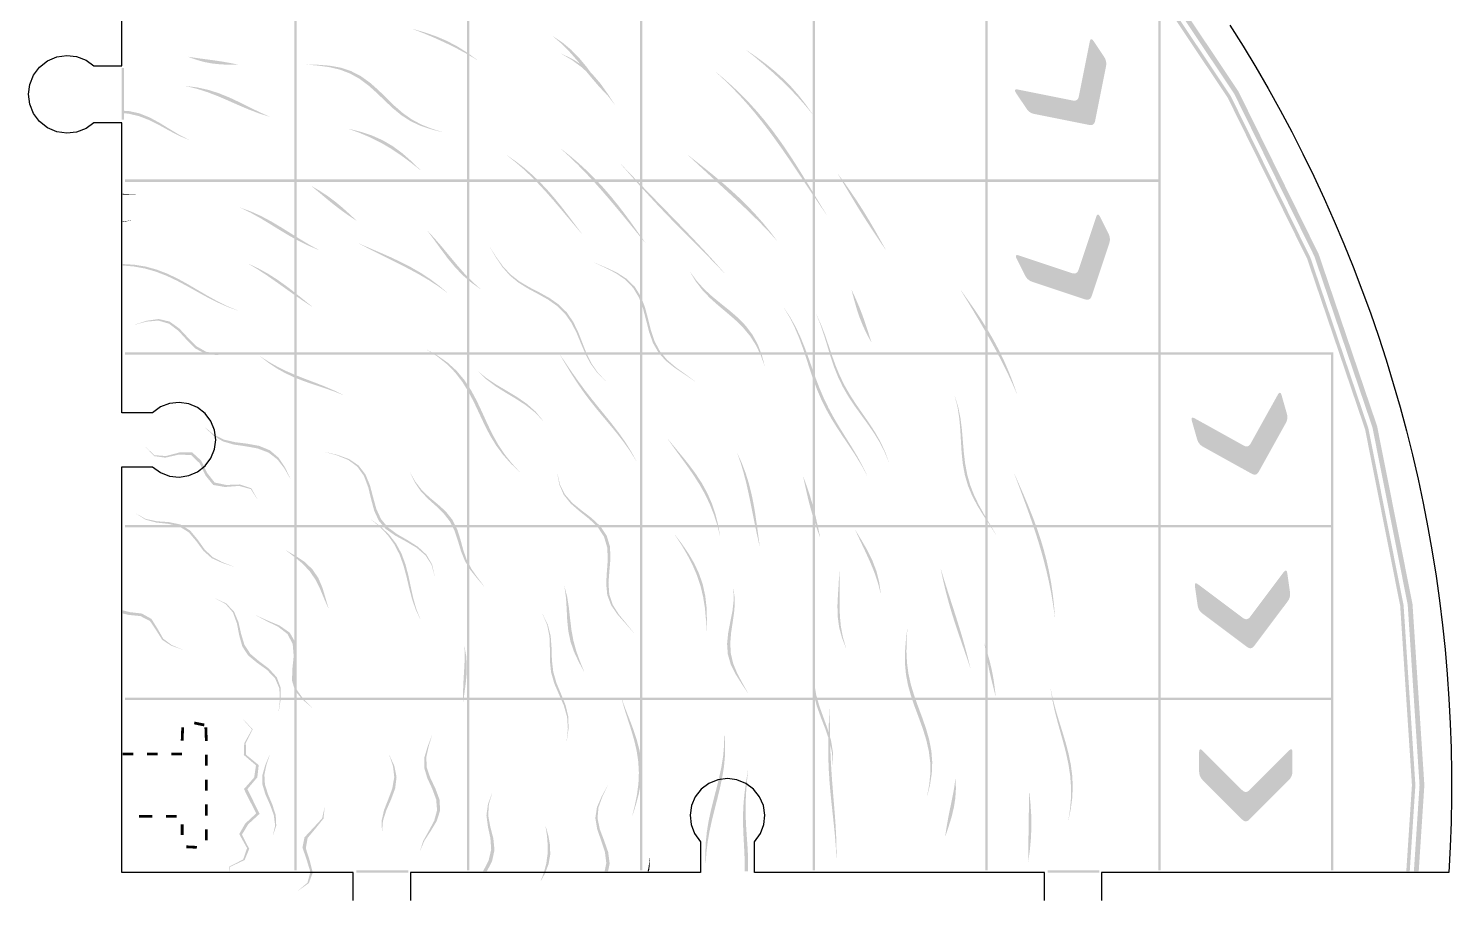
# Model space of a CAD drawing. Header units: millimetres. Extents: x 6 to 591, y 62 to 394.
# Drawn here: x 5.9 to 211.8, y 173.5 to 299.3 of the extents above; entities that cross this region are included whole.
import ezdxf

# ---------------------------------------------------------------- set-up
doc = ezdxf.new("R2010")
doc.units = ezdxf.units.MM
doc.layers.add('CUT', color=1, linetype='Continuous')
doc.layers.add('RASTER', color=7, linetype='Continuous')

msp = doc.modelspace()

# ---------------------------------------------------------------- hatches: boundary and pattern name
at = {"layer": 'RASTER'}
h = msp.add_hatch(color=7, dxfattribs=at)
h.paths.add_polyline_path([(207.842, 189.74), (207.023, 177.24), (19.5, 177.24), (19.5, 389.763), (33.215, 388.864), (58.982, 383.739), (83.859, 375.294), (107.421, 363.674), (129.265, 349.079), (149.017, 331.757), (166.339, 312.005), (180.935, 290.161), (192.554, 266.599), (200.999, 241.722), (206.124, 215.955)])
h.paths.add_polyline_path([(207.142, 189.74), (205.43, 215.864), (200.323, 241.54), (191.907, 266.331), (180.328, 289.811), (165.784, 311.579), (148.522, 331.262), (128.839, 348.523), (107.071, 363.068), (83.591, 374.647), (58.801, 383.062), (33.124, 388.17), (19.5, 389.063), (19.5, 177.24), (206.323, 177.24)])
h = msp.add_hatch(color=7, dxfattribs=at)
h.paths.add_polyline_path([(206.542, 189.74), (205.723, 177.24), (19.5, 177.24), (19.5, 388.463), (33.046, 387.575), (58.645, 382.483), (83.362, 374.093), (106.771, 362.549), (128.474, 348.047), (148.098, 330.838), (165.308, 311.213), (179.809, 289.511), (191.353, 266.101), (199.743, 241.385), (204.835, 215.785)])
h.paths.add_polyline_path([(206.042, 189.74), (204.34, 215.72), (199.26, 241.256), (190.891, 265.91), (179.376, 289.261), (164.911, 310.909), (147.744, 330.484), (128.169, 347.651), (106.521, 362.116), (83.17, 373.631), (58.516, 382), (32.98, 387.079), (19.5, 387.963), (19.5, 177.24), (205.223, 177.24)])
for points in [[(44.325, 302.065), (44.675, 302.065), (44.675, 277.415), (44.325, 277.415)], [(69.325, 302.065), (69.675, 302.065), (69.675, 277.415), (69.325, 277.415)], [(94.325, 302.065), (94.675, 302.065), (94.675, 277.415), (94.325, 277.415)], [(119.325, 302.065), (119.675, 302.065), (119.675, 277.415), (119.325, 277.415)], [(144.325, 302.065), (144.675, 302.065), (144.675, 277.415), (144.325, 277.415)], [(169.325, 302.065), (169.675, 302.065), (169.675, 277.415), (169.325, 277.415)], [(61.509, 299.194), (63.183, 298.711), (64.822, 298.144), (66.409, 297.466), (67.932, 296.666), (69.386, 295.746), (70.775, 294.723), (70.765, 294.706), (69.295, 295.592), (67.786, 296.41), (66.246, 297.171), (64.684, 297.884), (63.101, 298.552), (61.501, 299.176)], [(81.746, 298.162), (83.111, 297.249), (84.375, 296.194), (85.537, 295.007), (86.611, 293.715), (87.621, 292.358), (88.604, 290.984), (89.598, 289.641), (89.585, 289.625), (88.468, 290.815), (87.39, 292.064), (86.33, 293.348), (85.261, 294.637), (84.155, 295.891), (82.986, 297.072), (81.734, 298.146)], [(159.418, 297.325), (159.459, 297.487), (159.509, 297.608), (159.567, 297.685), (159.633, 297.72), (159.707, 297.713), (159.79, 297.663), (159.882, 297.571), (159.982, 297.436), (161.507, 295.148), (161.602, 294.99), (161.68, 294.829), (161.74, 294.664), (161.782, 294.496), (161.807, 294.325), (161.814, 294.149), (161.804, 293.971), (161.776, 293.789), (160.198, 285.899), (160.152, 285.729), (160.088, 285.586), (160.005, 285.471), (159.904, 285.384), (159.784, 285.324), (159.646, 285.292), (159.49, 285.288), (159.315, 285.311), (151.426, 286.889), (151.247, 286.933), (151.078, 286.992), (150.919, 287.066), (150.77, 287.155), (150.631, 287.259), (150.502, 287.377), (150.383, 287.511), (150.274, 287.66), (148.749, 289.948), (148.663, 290.092), (148.613, 290.212), (148.599, 290.307), (148.621, 290.379), (148.679, 290.427), (148.772, 290.45), (148.902, 290.449), (149.068, 290.425), (156.958, 288.847), (157.133, 288.824), (157.289, 288.828), (157.427, 288.861), (157.546, 288.92), (157.647, 289.008), (157.73, 289.123), (157.794, 289.265), (157.84, 289.435)], [(28.996, 295.175), (30.204, 294.99), (31.42, 294.829), (32.638, 294.667), (33.854, 294.485), (35.065, 294.273), (36.27, 294.031), (36.265, 294.012), (34.999, 294.026), (33.748, 294.07), (32.521, 294.189), (31.323, 294.411), (30.149, 294.74), (28.992, 295.156)], [(82.986, 295.609), (84.61, 294.838), (86.098, 293.872), (87.426, 292.696), (88.6, 291.334), (89.659, 289.845), (90.664, 288.314), (90.651, 288.299), (89.549, 289.712), (88.422, 291.112), (87.225, 292.439), (85.926, 293.645), (84.507, 294.698), (82.975, 295.592)], [(109.767, 296.132), (111.147, 295.178), (112.496, 294.185), (113.797, 293.137), (115.036, 292.025), (116.206, 290.843), (117.301, 289.594), (118.325, 288.281), (119.284, 286.916), (119.269, 286.903), (118.216, 288.184), (117.114, 289.424), (115.968, 290.623), (114.783, 291.785), (113.564, 292.912), (112.316, 294.007), (111.045, 295.075), (109.754, 296.117)], [(19.325, 293.565), (19.675, 293.565), (19.675, 286.065), (19.325, 286.065)], [(46.13, 294.061), (47.79, 294.014), (49.435, 293.887), (51.028, 293.601), (52.538, 293.102), (53.949, 292.375), (55.259, 291.442), (56.487, 290.358), (57.664, 289.203), (58.834, 288.064), (60.04, 287.016), (61.316, 286.113), (62.684, 285.377), (64.143, 284.79), (65.672, 284.303), (65.662, 284.286), (64.08, 284.685), (62.574, 285.188), (61.166, 285.847), (59.859, 286.684), (58.633, 287.681), (57.453, 288.788), (56.276, 289.929), (55.059, 291.02), (53.769, 291.982), (52.386, 292.756), (50.909, 293.32), (49.353, 293.685), (47.746, 293.9), (46.123, 294.042)], [(105.38, 292.936), (106.635, 291.882), (107.855, 290.788), (109.036, 289.653), (110.176, 288.478), (111.275, 287.263), (112.331, 286.011), (113.347, 284.724), (114.324, 283.407), (115.266, 282.064), (116.178, 280.7), (117.064, 279.32), (117.93, 277.93), (118.782, 276.534), (119.626, 275.137), (120.468, 273.744), (121.313, 272.358), (121.297, 272.346), (120.385, 273.683), (119.48, 275.027), (118.579, 276.377), (117.679, 277.73), (116.774, 279.084), (115.86, 280.435), (114.933, 281.78), (113.988, 283.114), (113.02, 284.433), (112.026, 285.732), (111.002, 287.008), (109.944, 288.256), (108.853, 289.474), (107.726, 290.658), (106.563, 291.808), (105.366, 292.921)], [(28.651, 290.947), (30.257, 290.742), (31.834, 290.397), (33.376, 289.911), (34.881, 289.304), (36.355, 288.614), (37.811, 287.888), (39.262, 287.176), (40.725, 286.516), (40.718, 286.497), (39.2, 286.988), (37.706, 287.556), (36.227, 288.183), (34.75, 288.837), (33.261, 289.476), (31.751, 290.059), (30.213, 290.549), (28.646, 290.927)], [(19.5, 287.36), (20.36, 287.328), (21.909, 286.985), (23.411, 286.382), (24.866, 285.593), (26.288, 284.717), (27.696, 283.869), (29.117, 283.147), (29.112, 283.127), (27.666, 283.734), (26.239, 284.477), (24.806, 285.268), (23.346, 286.003), (21.848, 286.586), (20.308, 286.947), (19.5, 287.005)], [(52.227, 284.745), (53.92, 284.321), (55.565, 283.779), (57.137, 283.079), (58.616, 282.208), (60.002, 281.176), (61.306, 280.022), (62.556, 278.799), (62.545, 278.783), (61.2, 279.846), (59.824, 280.869), (58.403, 281.825), (56.929, 282.693), (55.402, 283.463), (53.828, 284.136), (52.219, 284.727)], [(75.085, 280.928), (76.386, 280.031), (77.634, 279.066), (78.828, 278.032), (79.966, 276.933), (81.051, 275.778), (82.087, 274.575), (83.084, 273.337), (84.052, 272.077), (85.002, 270.811), (85.948, 269.55), (85.934, 269.536), (84.919, 270.725), (83.909, 271.925), (82.896, 273.13), (81.872, 274.331), (80.828, 275.519), (79.757, 276.684), (78.652, 277.815), (77.505, 278.902), (76.313, 279.936), (75.073, 280.912)], [(82.892, 281.879), (84.206, 280.846), (85.481, 279.765), (86.712, 278.634), (87.898, 277.455), (89.038, 276.23), (90.134, 274.964), (91.188, 273.663), (92.206, 272.332), (93.194, 270.981), (94.158, 269.616), (95.108, 268.246), (95.093, 268.233), (94.055, 269.521), (93.011, 270.808), (91.96, 272.093), (90.898, 273.374), (89.824, 274.647), (88.733, 275.908), (87.62, 277.154), (86.483, 278.378), (85.315, 279.575), (84.115, 280.739), (82.879, 281.864)], [(101.333, 280.92), (102.601, 279.924), (103.869, 278.92), (105.129, 277.9), (106.372, 276.858), (107.592, 275.788), (108.782, 274.684), (109.935, 273.545), (111.048, 272.369), (112.118, 271.154), (113.143, 269.903), (114.124, 268.617), (114.108, 268.606), (113.018, 269.808), (111.894, 270.981), (110.744, 272.127), (109.576, 273.253), (108.396, 274.362), (107.211, 275.461), (106.024, 276.553), (104.84, 277.641), (103.66, 278.728), (102.486, 279.816), (101.318, 280.906)], [(91.611, 279.611), (92.691, 278.492), (93.77, 277.373), (94.85, 276.257), (95.932, 275.143), (97.015, 274.03), (98.1, 272.917), (99.185, 271.802), (100.269, 270.685), (101.35, 269.562), (102.426, 268.432), (103.494, 267.292), (104.552, 266.14), (105.597, 264.974), (106.625, 263.792), (106.609, 263.78), (105.526, 264.92), (104.43, 266.045), (103.328, 267.158), (102.223, 268.264), (101.121, 269.368), (100.025, 270.473), (98.938, 271.582), (97.861, 272.699), (96.796, 273.825), (95.742, 274.961), (94.698, 276.107), (93.661, 277.263), (92.629, 278.427), (91.597, 279.597)], [(122.985, 278.237), (123.938, 276.922), (124.87, 275.593), (125.776, 274.246), (126.652, 272.879), (127.497, 271.494), (128.315, 270.092), (129.112, 268.679), (129.896, 267.261), (129.879, 267.25), (128.973, 268.589), (128.074, 269.933), (127.19, 271.285), (126.323, 272.651), (125.473, 274.031), (124.637, 275.423), (123.805, 276.823), (122.969, 278.224)], [(19.825, 277.415), (44.675, 277.415), (44.675, 277.065), (19.825, 277.065)], [(44.325, 277.415), (69.675, 277.415), (69.675, 277.065), (44.325, 277.065)], [(44.325, 277.065), (44.675, 277.065), (44.675, 252.415), (44.325, 252.415)], [(46.834, 276.456), (48.015, 275.766), (49.161, 275.013), (50.265, 274.19), (51.328, 273.303), (52.357, 272.371), (53.367, 271.425), (53.357, 271.407), (52.238, 272.155), (51.135, 272.939), (50.05, 273.77), (48.978, 274.644), (47.909, 275.544), (46.826, 276.437)], [(69.325, 277.415), (94.675, 277.415), (94.675, 277.065), (69.325, 277.065)], [(69.325, 277.065), (69.675, 277.065), (69.675, 252.415), (69.325, 252.415)], [(94.325, 277.415), (119.675, 277.415), (119.675, 277.065), (94.325, 277.065)], [(94.325, 277.065), (94.675, 277.065), (94.675, 252.415), (94.325, 252.415)], [(119.325, 277.415), (144.675, 277.415), (144.675, 277.065), (119.325, 277.065)], [(119.325, 277.065), (119.675, 277.065), (119.675, 252.415), (119.325, 252.415)], [(144.325, 277.415), (169.675, 277.415), (169.675, 277.065), (144.325, 277.065)], [(144.325, 277.065), (144.675, 277.065), (144.675, 252.415), (144.325, 252.415)], [(169.325, 277.065), (169.675, 277.065), (169.675, 252.415), (169.325, 252.415)], [(19.5, 275.344), (19.817, 275.321), (21.389, 275.287), (21.385, 275.268), (19.802, 275.221), (19.5, 275.228)], [(36.546, 273.326), (38.065, 272.776), (39.54, 272.11), (40.971, 271.347), (42.367, 270.518), (43.741, 269.658), (45.109, 268.803), (46.486, 267.981), (47.886, 267.209), (47.876, 267.192), (46.404, 267.819), (44.97, 268.515), (43.57, 269.285), (42.19, 270.112), (40.813, 270.968), (39.423, 271.813), (38.002, 272.605), (36.539, 273.308)], [(160.341, 271.966), (160.401, 272.123), (160.465, 272.236), (160.532, 272.306), (160.602, 272.332), (160.675, 272.316), (160.752, 272.256), (160.831, 272.153), (160.913, 272.007), (162.143, 269.547), (162.218, 269.379), (162.275, 269.209), (162.314, 269.038), (162.335, 268.866), (162.339, 268.693), (162.324, 268.518), (162.292, 268.342), (162.241, 268.165), (159.697, 260.532), (159.63, 260.369), (159.549, 260.235), (159.452, 260.132), (159.341, 260.058), (159.215, 260.013), (159.074, 259.998), (158.919, 260.013), (158.748, 260.058), (151.115, 262.602), (150.943, 262.668), (150.783, 262.748), (150.634, 262.841), (150.498, 262.948), (150.373, 263.068), (150.259, 263.202), (150.158, 263.349), (150.068, 263.51), (148.838, 265.97), (148.771, 266.123), (148.736, 266.248), (148.734, 266.345), (148.765, 266.413), (148.828, 266.453), (148.924, 266.465), (149.053, 266.448), (149.214, 266.403), (156.848, 263.859), (157.018, 263.814), (157.174, 263.8), (157.314, 263.814), (157.44, 263.859), (157.552, 263.933), (157.648, 264.037), (157.729, 264.17), (157.796, 264.333)], [(19.5, 271.331), (20.729, 271.501), (20.725, 271.481), (19.5, 271.255)], [(63.609, 269.979), (64.732, 268.77), (65.807, 267.516), (66.855, 266.246), (67.901, 264.991), (68.968, 263.779), (70.082, 262.633), (71.262, 261.568), (71.249, 261.553), (69.95, 262.48), (68.745, 263.512), (67.631, 264.657), (66.591, 265.908), (65.597, 267.238), (64.612, 268.607), (63.598, 269.963)], [(53.754, 268.122), (55.236, 267.477), (56.731, 266.835), (58.226, 266.177), (59.708, 265.483), (61.163, 264.735), (62.579, 263.92), (63.943, 263.028), (65.249, 262.055), (66.491, 261.002), (66.478, 260.987), (65.163, 261.948), (63.796, 262.838), (62.389, 263.667), (60.954, 264.446), (59.504, 265.19), (58.05, 265.914), (56.601, 266.634), (55.164, 267.36), (53.743, 268.105)], [(72.678, 267.532), (73.584, 266.132), (74.543, 264.814), (75.634, 263.652), (76.892, 262.671), (78.301, 261.835), (79.792, 261.061), (81.265, 260.248), (82.614, 259.299), (83.763, 258.156), (84.683, 256.813), (85.407, 255.313), (86.02, 253.739), (86.634, 252.187), (87.359, 250.737), (88.265, 249.433), (89.368, 248.27), (89.352, 248.258), (88.202, 249.386), (87.251, 250.655), (86.486, 252.071), (85.838, 253.592), (85.199, 255.138), (84.456, 256.617), (83.526, 257.946), (82.377, 259.081), (81.035, 260.03), (79.578, 260.852), (78.11, 261.642), (76.73, 262.502), (75.506, 263.515), (74.452, 264.713), (73.532, 266.073), (72.665, 267.517)], [(19.5, 265.17), (19.5, 265.17), (21.157, 265.074), (22.788, 264.811), (24.383, 264.377), (25.935, 263.785), (27.443, 263.065), (28.911, 262.258), (30.351, 261.412), (31.777, 260.575), (33.207, 259.786), (34.657, 259.075), (36.14, 258.455), (36.132, 258.436), (34.625, 258.994), (33.154, 259.643), (31.708, 260.376), (30.271, 261.166), (28.825, 261.975), (27.357, 262.758), (25.854, 263.47), (24.311, 264.067), (22.728, 264.522), (21.109, 264.819), (19.5, 264.959)], [(37.703, 265.21), (39.146, 264.532), (40.544, 263.759), (41.895, 262.898), (43.201, 261.966), (44.469, 260.983), (45.713, 259.978), (46.948, 258.979), (46.938, 258.962), (45.629, 259.825), (44.331, 260.719), (43.037, 261.638), (41.737, 262.568), (40.421, 263.488), (39.077, 264.372), (37.695, 265.192)], [(87.769, 265.377), (89.394, 264.693), (90.985, 263.951), (92.412, 263.041), (93.58, 261.896), (94.453, 260.507), (95.066, 258.921), (95.517, 257.229), (95.941, 255.541), (96.477, 253.957), (97.232, 252.544), (98.254, 251.316), (99.513, 250.238), (100.913, 249.234), (102.315, 248.208), (102.298, 248.198), (100.833, 249.183), (99.374, 250.147), (98.064, 251.188), (97.001, 252.383), (96.216, 253.77), (95.663, 255.335), (95.235, 257.014), (94.794, 258.707), (94.203, 260.305), (93.364, 261.716), (92.238, 262.892), (90.861, 263.841), (89.324, 264.63), (87.754, 265.364)], [(101.629, 264.014), (102.544, 262.748), (103.595, 261.582), (104.769, 260.502), (106.028, 259.471), (107.311, 258.444), (108.549, 257.371), (109.672, 256.21), (110.628, 254.935), (111.391, 253.538), (111.965, 252.03), (112.387, 250.444), (112.37, 250.434), (111.828, 251.949), (111.145, 253.387), (110.295, 254.725), (109.277, 255.955), (108.124, 257.088), (106.89, 258.156), (105.643, 259.201), (104.449, 260.271), (103.364, 261.411), (102.418, 262.651), (101.613, 264.002)], [(124.984, 261.387), (125.552, 260.17), (126.084, 258.935), (126.57, 257.678), (127.012, 256.401), (127.427, 255.114), (127.844, 253.833), (127.826, 253.824), (127.192, 254.986), (126.62, 256.183), (126.122, 257.424), (125.696, 258.71), (125.322, 260.033), (124.967, 261.377)], [(140.747, 261.42), (141.752, 260.026), (142.736, 258.615), (143.69, 257.183), (144.603, 255.726), (145.465, 254.241), (146.271, 252.726), (147.016, 251.182), (147.699, 249.61), (148.322, 248.013), (148.889, 246.394), (148.87, 246.387), (148.192, 247.959), (147.469, 249.512), (146.707, 251.046), (145.913, 252.564), (145.092, 254.067), (144.249, 255.556), (143.388, 257.034), (142.513, 258.502), (141.627, 259.961), (140.73, 261.411)], [(115.195, 258.824), (116.076, 257.495), (116.855, 256.102), (117.541, 254.657), (118.149, 253.171), (118.704, 251.662), (119.236, 250.147), (119.774, 248.642), (120.343, 247.159), (120.966, 245.707), (121.653, 244.288), (122.405, 242.899), (123.212, 241.531), (124.054, 240.173), (124.904, 238.813), (125.731, 237.436), (126.505, 236.032), (127.198, 234.591), (127.179, 234.584), (126.419, 235.998), (125.581, 237.376), (124.695, 238.726), (123.793, 240.061), (122.907, 241.395), (122.068, 242.743), (121.294, 244.117), (120.597, 245.526), (119.977, 246.974), (119.421, 248.458), (118.909, 249.971), (118.413, 251.5), (117.902, 253.03), (117.345, 254.542), (116.717, 256.019), (115.997, 257.446), (115.178, 258.813)], [(119.892, 257.84), (120.552, 256.392), (121.122, 254.897), (121.64, 253.38), (122.149, 251.865), (122.69, 250.375), (123.297, 248.924), (123.992, 247.52), (124.778, 246.159), (125.641, 244.83), (126.55, 243.517), (127.465, 242.198), (128.339, 240.855), (129.129, 239.469), (129.802, 238.032), (130.339, 236.541), (130.32, 236.534), (129.724, 238.001), (128.995, 239.415), (128.155, 240.777), (127.238, 242.099), (126.29, 243.4), (125.359, 244.699), (124.485, 246.018), (123.701, 247.376), (123.02, 248.783), (122.437, 250.242), (121.931, 251.747), (121.465, 253.283), (120.997, 254.825), (120.479, 256.35), (119.875, 257.83)], [(21.204, 256.392), (22.974, 256.968), (24.706, 257.217), (26.291, 256.843), (27.684, 255.843), (28.937, 254.508), (30.182, 253.267), (31.565, 252.471), (33.162, 252.219), (34.932, 252.309), (36.722, 252.352), (36.713, 252.334), (34.878, 252.187), (33.071, 252.002), (31.449, 252.177), (30.056, 252.921), (28.814, 254.142), (27.574, 255.492), (26.204, 256.539), (24.646, 256.99), (22.943, 256.839), (21.2, 256.372)], [(19.825, 252.415), (44.675, 252.415), (44.675, 252.065), (19.825, 252.065)], [(39.411, 251.807), (40.627, 251.021), (41.881, 250.31), (43.179, 249.671), (44.52, 249.09), (45.898, 248.547), (47.298, 248.016), (48.705, 247.467), (50.097, 246.873), (51.452, 246.209), (51.44, 246.193), (50.01, 246.758), (48.556, 247.261), (47.107, 247.739), (45.688, 248.231), (44.318, 248.769), (43.006, 249.383), (41.754, 250.089), (40.557, 250.894), (39.402, 251.789)], [(44.325, 252.415), (69.675, 252.415), (69.675, 252.065), (44.325, 252.065)], [(44.325, 252.065), (44.675, 252.065), (44.675, 227.415), (44.325, 227.415)], [(63.531, 252.772), (65.082, 251.907), (66.517, 250.898), (67.802, 249.725), (68.925, 248.394), (69.892, 246.927), (70.733, 245.363), (71.49, 243.751), (72.219, 242.14), (72.974, 240.572), (73.803, 239.076), (74.739, 237.667), (75.791, 236.339), (76.948, 235.073), (76.931, 235.062), (75.684, 236.267), (74.55, 237.533), (73.545, 238.885), (72.662, 240.331), (71.872, 241.861), (71.129, 243.448), (70.377, 245.053), (69.563, 246.627), (68.638, 248.123), (67.573, 249.5), (66.355, 250.732), (64.994, 251.813), (63.518, 252.757)], [(69.325, 252.415), (94.675, 252.415), (94.675, 252.065), (69.325, 252.065)], [(69.325, 252.065), (69.675, 252.065), (69.675, 227.415), (69.325, 227.415)], [(82.7, 252.165), (83.592, 250.842), (84.488, 249.526), (85.401, 248.228), (86.344, 246.953), (87.317, 245.699), (88.317, 244.458), (89.328, 243.22), (90.333, 241.971), (91.307, 240.697), (92.229, 239.386), (93.08, 238.03), (93.847, 236.626), (93.829, 236.616), (92.986, 237.978), (92.065, 239.291), (91.084, 240.563), (90.066, 241.805), (89.036, 243.031), (88.018, 244.257), (87.032, 245.5), (86.089, 246.769), (85.193, 248.073), (84.337, 249.41), (83.508, 250.775), (82.685, 252.152)], [(94.325, 252.415), (119.675, 252.415), (119.675, 252.065), (94.325, 252.065)], [(94.325, 252.065), (94.675, 252.065), (94.675, 227.415), (94.325, 227.415)], [(119.325, 252.415), (144.675, 252.415), (144.675, 252.065), (119.325, 252.065)], [(119.325, 252.065), (119.675, 252.065), (119.675, 227.415), (119.325, 227.415)], [(144.325, 252.415), (169.675, 252.415), (169.675, 252.065), (144.325, 252.065)], [(144.325, 252.065), (144.675, 252.065), (144.675, 227.415), (144.325, 227.415)], [(169.325, 252.415), (194.675, 252.415), (194.675, 252.065), (169.325, 252.065)], [(169.325, 252.065), (169.675, 252.065), (169.675, 227.415), (169.325, 227.415)], [(194.325, 252.065), (194.675, 252.065), (194.675, 227.415), (194.325, 227.415)], [(70.92, 249.658), (72.185, 248.62), (73.59, 247.693), (75.08, 246.815), (76.577, 245.915), (77.996, 244.927), (79.26, 243.799), (80.314, 242.504), (80.297, 242.493), (79.135, 243.705), (77.787, 244.764), (76.324, 245.711), (74.83, 246.606), (73.39, 247.519), (72.069, 248.516), (70.906, 249.645)], [(139.908, 246.027), (140.391, 244.478), (140.715, 242.87), (140.922, 241.223), (141.064, 239.562), (141.203, 237.91), (141.396, 236.287), (141.693, 234.707), (142.125, 233.175), (142.7, 231.689), (143.407, 230.24), (144.211, 228.812), (145.059, 227.387), (145.892, 225.948), (145.872, 225.943), (144.962, 227.361), (144.042, 228.764), (143.176, 230.171), (142.418, 231.602), (141.808, 233.073), (141.359, 234.595), (141.064, 236.172), (140.89, 237.797), (140.787, 239.459), (140.696, 241.136), (140.552, 242.805), (140.298, 244.44), (139.889, 246.019)], [(186.615, 246.227), (186.704, 246.369), (186.787, 246.469), (186.866, 246.525), (186.94, 246.538), (187.009, 246.509), (187.072, 246.436), (187.131, 246.32), (187.185, 246.161), (187.941, 243.517), (187.983, 243.338), (188.008, 243.161), (188.015, 242.986), (188.004, 242.812), (187.976, 242.641), (187.929, 242.472), (187.865, 242.305), (187.783, 242.14), (183.875, 235.107), (183.78, 234.959), (183.675, 234.843), (183.561, 234.759), (183.438, 234.706), (183.306, 234.686), (183.165, 234.697), (183.015, 234.74), (182.855, 234.816), (175.822, 238.723), (175.665, 238.82), (175.522, 238.927), (175.393, 239.046), (175.279, 239.177), (175.178, 239.318), (175.091, 239.47), (175.019, 239.634), (174.96, 239.808), (174.205, 242.453), (174.167, 242.616), (174.156, 242.745), (174.171, 242.841), (174.214, 242.902), (174.284, 242.93), (174.38, 242.924), (174.504, 242.884), (174.654, 242.81), (181.688, 238.902), (181.847, 238.827), (181.997, 238.784), (182.139, 238.772), (182.271, 238.793), (182.393, 238.845), (182.507, 238.929), (182.612, 239.046), (182.708, 239.193)], [(31.446, 241.512), (32.709, 240.463), (34.135, 239.758), (35.756, 239.384), (37.507, 239.167), (39.242, 238.852), (40.795, 238.21), (42.054, 237.134), (43.012, 235.685), (43.781, 234.058), (43.768, 234.042), (42.909, 235.555), (41.879, 236.898), (40.573, 237.89), (39, 238.484), (37.275, 238.793), (35.561, 239.047), (33.994, 239.5), (32.634, 240.315), (31.438, 241.494)], [(98.369, 239.866), (99.394, 238.618), (100.435, 237.367), (101.457, 236.095), (102.426, 234.787), (103.311, 233.429), (104.086, 232.015), (104.734, 230.543), (105.252, 229.019), (105.647, 227.45), (105.937, 225.849), (105.918, 225.842), (105.521, 227.402), (105.031, 228.93), (104.439, 230.42), (103.744, 231.866), (102.956, 233.267), (102.09, 234.628), (101.17, 235.955), (100.223, 237.259), (99.275, 238.555), (98.352, 239.856)], [(22.806, 238.715), (24.091, 237.502), (25.757, 237.379), (27.735, 237.901), (29.557, 237.902), (30.838, 236.729), (31.728, 234.904), (32.808, 233.546), (34.477, 233.193), (36.478, 233.264), (38.116, 232.707), (38.994, 231.114), (38.982, 231.098), (38.033, 232.592), (36.336, 233.054), (34.292, 232.901), (32.599, 233.191), (31.514, 234.512), (30.636, 236.331), (29.383, 237.529), (27.599, 237.583), (25.665, 237.144), (24.043, 237.369), (22.799, 238.696)], [(48.847, 237.958), (50.607, 237.539), (52.256, 236.942), (53.625, 236.017), (54.622, 234.72), (55.278, 233.126), (55.733, 231.399), (56.196, 229.728), (56.868, 228.261), (57.87, 227.06), (59.199, 226.08), (60.721, 225.196), (62.215, 224.248), (63.449, 223.104), (64.264, 221.698), (64.631, 220.054), (64.613, 220.044), (64.177, 221.649), (63.297, 223.014), (62.006, 224.118), (60.465, 225.027), (58.909, 225.878), (57.558, 226.831), (56.548, 228.015), (55.883, 229.474), (55.439, 231.148), (55.015, 232.89), (54.399, 234.509), (53.45, 235.843), (52.134, 236.814), (50.539, 237.465), (48.834, 237.943)], [(108.459, 237.738), (109.087, 236.343), (109.63, 234.911), (110.089, 233.447), (110.469, 231.954), (110.781, 230.441), (111.037, 228.914), (111.258, 227.383), (111.462, 225.856), (111.67, 224.339), (111.651, 224.333), (111.317, 225.806), (111.003, 227.292), (110.703, 228.788), (110.405, 230.293), (110.095, 231.802), (109.76, 233.307), (109.382, 234.802), (108.947, 236.279), (108.441, 237.729)], [(61.099, 234.955), (61.864, 233.634), (62.784, 232.444), (63.889, 231.39), (65.099, 230.395), (66.258, 229.343), (67.215, 228.144), (67.902, 226.773), (68.374, 225.283), (68.777, 223.772), (69.281, 222.331), (69.985, 221.001), (70.868, 219.753), (71.798, 218.513), (71.78, 218.505), (70.758, 219.701), (69.789, 220.904), (69.012, 222.191), (68.452, 223.593), (68.011, 225.073), (67.523, 226.543), (66.841, 227.906), (65.909, 229.111), (64.795, 230.182), (63.645, 231.211), (62.61, 232.312), (61.768, 233.558), (61.084, 234.943)], [(82.388, 234.898), (82.765, 233.274), (83.464, 231.847), (84.533, 230.618), (85.883, 229.516), (87.319, 228.427), (88.601, 227.233), (89.525, 225.858), (90, 224.283), (90.074, 222.556), (89.921, 220.767), (89.787, 219.014), (89.901, 217.371), (90.399, 215.864), (91.276, 214.467), (92.387, 213.117), (93.493, 211.739), (93.473, 211.734), (92.292, 213.091), (91.109, 214.418), (90.166, 215.791), (89.612, 217.274), (89.452, 218.896), (89.554, 220.63), (89.688, 222.404), (89.61, 224.121), (89.145, 225.691), (88.244, 227.07), (87, 228.273), (85.611, 229.379), (84.317, 230.504), (83.311, 231.763), (82.679, 233.225), (82.371, 234.888)], [(148.532, 234.782), (149.205, 233.263), (149.871, 231.737), (150.518, 230.202), (151.138, 228.654), (151.72, 227.092), (152.256, 225.514), (152.739, 223.921), (153.164, 222.313), (153.528, 220.69), (153.83, 219.055), (154.072, 217.408), (154.257, 215.753), (154.392, 214.093), (154.372, 214.089), (154.144, 215.734), (153.872, 217.371), (153.554, 219), (153.19, 220.619), (152.784, 222.228), (152.337, 223.827), (151.855, 225.416), (151.342, 226.994), (150.804, 228.564), (150.247, 230.125), (149.675, 231.68), (149.096, 233.23), (148.513, 234.776)], [(117.977, 234.398), (118.494, 232.967), (118.972, 231.522), (119.398, 230.06), (119.771, 228.582), (120.104, 227.095), (120.42, 225.606), (120.401, 225.6), (119.893, 227.025), (119.421, 228.462), (118.998, 229.917), (118.625, 231.392), (118.287, 232.886), (117.959, 234.39)], [(21.45, 229.042), (22.858, 228.267), (24.453, 227.935), (26.186, 227.815), (27.853, 227.469), (29.249, 226.6), (30.346, 225.28), (31.338, 223.877), (32.495, 222.76), (33.942, 222.011), (35.533, 221.382), (35.52, 221.367), (33.867, 221.922), (32.371, 222.6), (31.18, 223.657), (30.173, 225.017), (29.078, 226.318), (27.7, 227.193), (26.064, 227.573), (24.369, 227.751), (22.814, 228.16), (21.443, 229.024)], [(19.825, 227.415), (44.675, 227.415), (44.675, 227.065), (19.825, 227.065)], [(44.325, 227.415), (69.675, 227.415), (69.675, 227.065), (44.325, 227.065)], [(44.325, 227.065), (44.675, 227.065), (44.675, 202.415), (44.325, 202.415)], [(55.466, 228.183), (56.824, 227.168), (58.037, 226.018), (59.049, 224.713), (59.838, 223.259), (60.418, 221.688), (60.842, 220.047), (61.19, 218.392), (61.548, 216.769), (61.995, 215.211), (62.584, 213.728), (62.565, 213.72), (61.889, 215.162), (61.365, 216.679), (60.949, 218.264), (60.566, 219.892), (60.133, 221.517), (59.57, 223.089), (58.823, 224.561), (57.871, 225.9), (56.731, 227.098), (55.45, 228.171)], [(69.325, 227.415), (94.675, 227.415), (94.675, 227.065), (69.325, 227.065)], [(69.325, 227.065), (69.675, 227.065), (69.675, 202.415), (69.325, 202.415)], [(94.325, 227.415), (119.675, 227.415), (119.675, 227.065), (94.325, 227.065)], [(94.325, 227.065), (94.675, 227.065), (94.675, 202.415), (94.325, 202.415)], [(119.325, 227.415), (144.675, 227.415), (144.675, 227.065), (119.325, 227.065)], [(119.325, 227.065), (119.675, 227.065), (119.675, 202.415), (119.325, 202.415)], [(125.53, 226.632), (126.399, 225.201), (127.237, 223.749), (127.974, 222.258), (128.556, 220.72), (128.958, 219.133), (129.183, 217.505), (129.164, 217.501), (128.756, 219.084), (128.222, 220.635), (127.592, 222.156), (126.906, 223.655), (126.201, 225.142), (125.511, 226.626)], [(144.325, 227.415), (169.675, 227.415), (169.675, 227.065), (144.325, 227.065)], [(144.325, 227.065), (144.675, 227.065), (144.675, 202.415), (144.325, 202.415)], [(169.325, 227.415), (194.675, 227.415), (194.675, 227.065), (169.325, 227.065)], [(169.325, 227.065), (169.675, 227.065), (169.675, 202.415), (169.325, 202.415)], [(194.325, 227.065), (194.675, 227.065), (194.675, 202.415), (194.325, 202.415)], [(99.42, 225.981), (100.439, 224.629), (101.389, 223.236), (102.228, 221.79), (102.92, 220.287), (103.445, 218.726), (103.794, 217.114), (103.98, 215.461), (104.025, 213.783), (103.97, 212.093), (103.95, 212.088), (103.887, 213.748), (103.738, 215.397), (103.477, 217.024), (103.088, 218.619), (102.565, 220.174), (101.915, 221.685), (101.154, 223.152), (100.305, 224.579), (99.401, 225.974)], [(43.158, 223.709), (44.521, 222.927), (45.822, 222.054), (46.936, 221.001), (47.793, 219.742), (48.402, 218.316), (48.852, 216.809), (49.281, 215.321), (49.264, 215.31), (48.662, 216.686), (48.079, 218.093), (47.404, 219.456), (46.556, 220.703), (45.52, 221.803), (44.351, 222.777), (43.143, 223.695)], [(123.177, 220.638), (123.257, 219.029), (123.251, 217.408), (123.232, 215.795), (123.27, 214.203), (123.422, 212.642), (123.719, 211.112), (124.162, 209.605), (124.142, 209.602), (123.566, 211.084), (123.162, 212.591), (122.952, 214.137), (122.915, 215.724), (122.994, 217.347), (123.106, 218.991), (123.158, 220.633)], [(137.882, 221.028), (138.356, 219.447), (138.854, 217.869), (139.364, 216.289), (139.877, 214.704), (140.381, 213.113), (140.869, 211.514), (141.332, 209.905), (141.766, 208.287), (142.166, 206.66), (142.146, 206.658), (141.61, 208.266), (141.057, 209.864), (140.506, 211.455), (139.972, 213.041), (139.468, 214.627), (139.004, 216.216), (138.582, 217.811), (138.203, 219.413), (137.863, 221.024)], [(187.454, 220.539), (187.561, 220.668), (187.658, 220.755), (187.743, 220.8), (187.818, 220.803), (187.882, 220.765), (187.936, 220.684), (187.979, 220.561), (188.01, 220.397), (188.399, 217.674), (188.417, 217.491), (188.418, 217.312), (188.401, 217.137), (188.366, 216.967), (188.315, 216.802), (188.246, 216.641), (188.159, 216.484), (188.055, 216.332), (183.228, 209.895), (183.113, 209.761), (182.993, 209.661), (182.869, 209.593), (182.74, 209.558), (182.607, 209.555), (182.468, 209.586), (182.325, 209.649), (182.178, 209.745), (175.741, 214.573), (175.599, 214.69), (175.472, 214.816), (175.361, 214.951), (175.265, 215.096), (175.184, 215.249), (175.119, 215.412), (175.069, 215.584), (175.035, 215.765), (174.646, 218.487), (174.631, 218.654), (174.637, 218.784), (174.666, 218.877), (174.717, 218.932), (174.789, 218.95), (174.884, 218.93), (175.001, 218.874), (175.14, 218.78), (181.577, 213.952), (181.724, 213.856), (181.867, 213.793), (182.006, 213.762), (182.139, 213.765), (182.268, 213.8), (182.392, 213.868), (182.512, 213.969), (182.627, 214.102)], [(83.427, 218.507), (83.821, 216.959), (84.065, 215.367), (84.239, 213.765), (84.433, 212.181), (84.72, 210.632), (85.137, 209.121), (85.674, 207.635), (86.277, 206.155), (86.258, 206.151), (85.483, 207.591), (84.802, 209.037), (84.29, 210.517), (83.972, 212.047), (83.814, 213.633), (83.737, 215.258), (83.636, 216.894), (83.409, 218.5)], [(32.909, 216.768), (34.47, 216.047), (35.603, 214.878), (36.255, 213.313), (36.641, 211.603), (37.121, 210.028), (37.981, 208.735), (39.248, 207.662), (40.655, 206.603), (41.794, 205.35), (42.361, 203.822), (42.35, 202.094), (42.064, 200.336), (42.045, 200.33), (42.239, 202.056), (42.167, 203.744), (41.532, 205.233), (40.344, 206.447), (38.911, 207.474), (37.642, 208.527), (36.802, 209.813), (36.361, 211.397), (36.031, 213.133), (35.446, 214.74), (34.385, 215.966), (32.895, 216.754)], [(107.865, 218.223), (108.069, 216.686), (108.007, 215.088), (107.784, 213.465), (107.538, 211.856), (107.406, 210.287), (107.492, 208.772), (107.842, 207.31), (108.437, 205.884), (109.193, 204.47), (109.983, 203.045), (109.963, 203.042), (109.036, 204.448), (108.157, 205.839), (107.465, 207.244), (107.053, 208.689), (106.947, 210.193), (107.102, 211.76), (107.411, 213.378), (107.732, 215.019), (107.916, 216.645), (107.845, 218.217)], [(19.5, 215.046), (20.577, 214.777), (22.264, 214.581), (23.649, 213.812), (24.544, 212.383), (25.351, 210.949), (26.572, 210.031), (28.111, 209.38), (28.096, 209.367), (26.486, 209.942), (25.206, 210.782), (24.356, 212.141), (23.435, 213.503), (22.042, 214.219), (20.363, 214.382), (19.5, 214.594)], [(38.833, 214.308), (40.459, 213.571), (42.211, 212.834), (43.658, 211.82), (44.484, 210.4), (44.657, 208.649), (44.46, 206.782), (44.346, 205.029), (44.705, 203.511), (45.645, 202.196), (46.934, 200.939), (46.914, 200.933), (45.494, 202.147), (44.438, 203.414), (43.992, 204.884), (44.053, 206.597), (44.238, 208.438), (44.093, 210.184), (43.33, 211.622), (41.973, 212.679), (40.33, 213.479), (38.818, 214.295)], [(80.256, 214.511), (81.015, 212.965), (81.426, 211.307), (81.552, 209.576), (81.599, 207.84), (81.797, 206.154), (82.262, 204.528), (82.926, 202.93), (83.577, 201.313), (83.978, 199.646), (84.016, 197.932), (83.76, 196.2), (83.741, 196.199), (83.909, 197.921), (83.793, 199.622), (83.325, 201.275), (82.629, 202.878), (81.941, 204.465), (81.478, 206.084), (81.306, 207.769), (81.307, 209.511), (81.246, 211.255), (80.913, 212.933), (80.237, 214.505)], [(133.032, 212.352), (132.934, 210.694), (132.902, 209.056), (132.98, 207.44), (133.195, 205.845), (133.55, 204.266), (134.027, 202.695), (134.586, 201.123), (135.174, 199.543), (135.728, 197.949), (136.188, 196.339), (136.502, 194.714), (136.633, 193.078), (136.567, 191.436), (136.314, 189.797), (135.905, 188.166), (135.885, 188.167), (136.195, 189.797), (136.354, 191.433), (136.334, 193.07), (136.129, 194.7), (135.758, 196.317), (135.258, 197.919), (134.684, 199.506), (134.096, 201.08), (133.558, 202.647), (133.122, 204.217), (132.826, 205.798), (132.684, 207.398), (132.691, 209.023), (132.817, 210.675), (133.012, 212.349)], [(144.206, 210.232), (144.584, 208.987), (144.934, 207.735), (145.236, 206.473), (145.479, 205.201), (145.667, 203.923), (145.814, 202.639), (145.794, 202.637), (145.472, 203.903), (145.156, 205.165), (144.866, 206.428), (144.612, 207.693), (144.39, 208.96), (144.186, 210.229)], [(68.961, 209.769), (69.193, 208.485), (69.289, 207.17), (69.259, 205.832), (69.132, 204.487), (68.953, 203.148), (68.777, 201.828), (68.757, 201.824), (68.741, 203.102), (68.781, 204.404), (68.858, 205.729), (68.941, 207.072), (68.986, 208.423), (68.942, 209.763)], [(119.603, 208.039), (119.505, 206.292), (119.559, 204.576), (119.823, 202.889), (120.289, 201.221), (120.887, 199.555), (121.499, 197.877), (121.996, 196.177), (122.268, 194.457), (122.256, 192.723), (122.236, 192.722), (122.128, 194.451), (121.752, 196.164), (121.177, 197.854), (120.524, 199.524), (119.927, 201.184), (119.503, 202.852), (119.317, 204.544), (119.367, 206.271), (119.584, 208.035)], [(19.825, 202.415), (44.675, 202.415), (44.675, 202.065), (19.825, 202.065)], [(44.325, 202.415), (69.675, 202.415), (69.675, 202.065), (44.325, 202.065)], [(44.325, 202.065), (44.675, 202.065), (44.675, 177.415), (44.325, 177.415)], [(69.325, 202.415), (94.675, 202.415), (94.675, 202.065), (69.325, 202.065)], [(69.325, 202.065), (69.675, 202.065), (69.675, 177.415), (69.325, 177.415)], [(91.667, 202.354), (92.209, 200.856), (92.797, 199.351), (93.376, 197.829), (93.889, 196.287), (94.285, 194.724), (94.521, 193.144), (94.576, 191.553), (94.446, 189.961), (94.151, 188.377), (93.729, 186.807), (93.231, 185.254), (93.211, 185.255), (93.595, 186.811), (93.912, 188.381), (94.119, 189.96), (94.187, 191.545), (94.1, 193.127), (93.863, 194.7), (93.501, 196.258), (93.05, 197.799), (92.559, 199.324), (92.076, 200.839), (91.648, 202.351)], [(94.325, 202.415), (119.675, 202.415), (119.675, 202.065), (94.325, 202.065)], [(94.325, 202.065), (94.675, 202.065), (94.675, 177.415), (94.325, 177.415)], [(119.325, 202.415), (144.675, 202.415), (144.675, 202.065), (119.325, 202.065)], [(119.325, 202.065), (119.675, 202.065), (119.675, 177.415), (119.325, 177.415)], [(144.325, 202.415), (169.675, 202.415), (169.675, 202.065), (144.325, 202.065)], [(144.325, 202.065), (144.675, 202.065), (144.675, 177.415), (144.325, 177.415)], [(153.791, 203.61), (154.122, 202.061), (154.533, 200.513), (154.999, 198.963), (155.485, 197.405), (155.953, 195.838), (156.366, 194.261), (156.689, 192.675), (156.894, 191.081), (156.964, 189.483), (156.89, 187.886), (156.679, 186.293), (156.347, 184.708), (156.327, 184.708), (156.576, 186.295), (156.709, 187.888), (156.715, 189.484), (156.594, 191.078), (156.357, 192.668), (156.023, 194.251), (155.621, 195.825), (155.185, 197.39), (154.751, 198.947), (154.352, 200.5), (154.019, 202.052), (153.771, 203.608)], [(169.325, 202.415), (194.675, 202.415), (194.675, 202.065), (169.325, 202.065)], [(169.325, 202.065), (169.675, 202.065), (169.675, 177.415), (169.325, 177.415)], [(194.325, 202.065), (194.675, 202.065), (194.675, 177.415), (194.325, 177.415)], [(121.809, 201.188), (121.81, 199.617), (121.819, 198.05), (121.843, 196.487), (121.887, 194.927), (121.954, 193.368), (122.043, 191.809), (122.153, 190.248), (122.276, 188.685), (122.406, 187.118), (122.532, 185.546), (122.644, 183.97), (122.73, 182.391), (122.779, 180.809), (122.781, 179.227), (122.761, 179.229), (122.678, 180.817), (122.553, 182.402), (122.398, 183.982), (122.229, 185.557), (122.06, 187.125), (121.903, 188.688), (121.77, 190.247), (121.67, 191.802), (121.608, 193.357), (121.584, 194.913), (121.598, 196.472), (121.642, 198.037), (121.71, 199.608), (121.789, 201.186)], [(28.3, 196.176), (28.376, 198.115), (27.976, 198.13), (27.9, 196.192)], [(29.811, 198.544), (31.268, 198.251), (31.347, 198.643), (29.889, 198.936)], [(31.324, 198.115), (31.4, 196.132), (31.8, 196.147), (31.724, 198.13)], [(36.935, 199.243), (38.324, 197.839), (37.307, 195.84), (37.343, 194.147), (39.179, 192.64), (38.977, 190.875), (37.536, 189.163), (38.391, 187.436), (39.309, 185.593), (37.673, 184.094), (36.748, 182.573), (37.802, 180.522), (37.143, 178.902), (35.023, 177.907), (34.983, 177.24), (34.902, 177.24), (34.905, 177.957), (36.926, 178.98), (37.492, 180.615), (36.359, 182.667), (37.223, 184.177), (38.819, 185.656), (37.886, 187.473), (37.042, 189.172), (38.52, 190.859), (38.781, 192.604), (37.023, 194.101), (37.081, 195.795), (38.2, 197.807), (36.916, 199.237)], [(64.255, 196.951), (63.771, 195.347), (63.425, 193.787), (63.496, 192.27), (64.018, 190.762), (64.757, 189.224), (65.334, 187.653), (65.426, 186.077), (64.938, 184.544), (64.051, 183.075), (63.13, 181.651), (62.528, 180.21), (62.508, 180.213), (62.98, 181.672), (63.781, 183.107), (64.567, 184.577), (64.984, 186.105), (64.853, 187.67), (64.276, 189.229), (63.574, 190.754), (63.124, 192.254), (63.154, 193.767), (63.621, 195.332), (64.235, 196.948)], [(106.547, 197.176), (106.666, 195.586), (106.645, 193.989), (106.495, 192.391), (106.236, 190.799), (105.897, 189.216), (105.509, 187.644), (105.108, 186.084), (104.727, 184.534), (104.394, 182.99), (104.13, 181.448), (103.947, 179.902), (103.847, 178.346), (103.827, 178.349), (103.799, 179.917), (103.863, 181.471), (104.024, 183.016), (104.278, 184.558), (104.61, 186.103), (104.994, 187.655), (105.398, 189.218), (105.787, 190.794), (106.125, 192.381), (106.378, 193.977), (106.518, 195.577), (106.527, 197.174)], [(19.491, 194.04), (21.057, 194.04), (21.057, 194.44), (19.491, 194.44)], [(23.013, 194.04), (24.578, 194.04), (24.578, 194.44), (23.013, 194.44)], [(26.535, 194.04), (28.1, 194.04), (28.1, 194.44), (26.535, 194.44)], [(31.4, 194.14), (31.4, 192.54), (31.8, 192.54), (31.8, 194.14)], [(40.784, 194.174), (40.295, 192.675), (39.998, 191.238), (40.079, 189.833), (40.53, 188.406), (41.151, 186.922), (41.639, 185.391), (41.714, 183.871), (41.245, 182.439), (41.225, 182.444), (41.554, 183.898), (41.358, 185.426), (40.789, 186.952), (40.138, 188.421), (39.715, 189.832), (39.715, 191.225), (40.133, 192.661), (40.764, 194.172)], [(58.08, 194.096), (58.801, 192.526), (59.121, 190.907), (58.924, 189.275), (58.333, 187.67), (57.641, 186.105), (57.152, 184.556), (57.029, 182.978), (57.009, 182.981), (56.959, 184.576), (57.307, 186.129), (57.922, 187.686), (58.512, 189.278), (58.787, 190.9), (58.607, 192.516), (58.06, 194.095)], [(188.22, 194.709), (188.344, 194.822), (188.452, 194.895), (188.543, 194.927), (188.617, 194.92), (188.675, 194.872), (188.717, 194.785), (188.742, 194.657), (188.75, 194.49), (188.75, 191.74), (188.742, 191.556), (188.717, 191.378), (188.675, 191.208), (188.617, 191.045), (188.543, 190.888), (188.452, 190.738), (188.344, 190.595), (188.22, 190.459), (182.53, 184.77), (182.398, 184.654), (182.265, 184.571), (182.133, 184.522), (182, 184.505), (181.867, 184.522), (181.735, 184.571), (181.602, 184.654), (181.47, 184.77), (175.78, 190.459), (175.656, 190.595), (175.548, 190.738), (175.457, 190.888), (175.383, 191.045), (175.325, 191.208), (175.283, 191.378), (175.258, 191.556), (175.25, 191.74), (175.25, 194.49), (175.258, 194.657), (175.283, 194.785), (175.325, 194.872), (175.383, 194.92), (175.457, 194.927), (175.548, 194.895), (175.656, 194.822), (175.78, 194.709), (181.47, 189.02), (181.602, 188.904), (181.735, 188.821), (181.867, 188.772), (182, 188.755), (182.133, 188.772), (182.265, 188.821), (182.398, 188.904), (182.53, 189.02)], [(109.985, 191.946), (109.833, 190.354), (109.705, 188.766), (109.631, 187.18), (109.626, 185.593), (109.687, 184), (109.793, 182.399), (109.908, 180.79), (109.99, 179.177), (109.998, 177.566), (109.977, 177.24), (109.48, 177.24), (109.498, 177.625), (109.48, 179.23), (109.406, 180.834), (109.319, 182.433), (109.258, 184.024), (109.258, 185.608), (109.337, 187.187), (109.496, 188.768), (109.717, 190.353), (109.965, 191.946)], [(31.4, 190.54), (31.4, 188.94), (31.8, 188.94), (31.8, 190.54)], [(89.65, 189.642), (88.905, 188.065), (88.339, 186.509), (88.202, 184.946), (88.538, 183.348), (89.162, 181.704), (89.745, 180.035), (89.96, 178.386), (89.718, 177.24), (89.222, 177.24), (89.469, 178.453), (89.264, 180.092), (88.715, 181.748), (88.147, 183.379), (87.886, 184.965), (88.113, 186.518), (88.779, 188.068), (89.63, 189.642)], [(140.009, 190.645), (140.058, 189.237), (139.973, 187.83), (139.749, 186.428), (139.403, 185.034), (138.974, 183.651), (138.519, 182.276), (138.499, 182.277), (138.706, 183.663), (138.952, 185.051), (139.232, 186.441), (139.522, 187.837), (139.789, 189.238), (139.989, 190.645)], [(72.951, 188.572), (72.483, 186.967), (72.381, 185.356), (72.688, 183.707), (73.128, 182.021), (73.294, 180.341), (72.943, 178.729), (72.178, 177.24), (71.619, 177.24), (71.653, 177.3), (72.436, 178.813), (72.814, 180.41), (72.701, 182.071), (72.339, 183.739), (72.13, 185.373), (72.344, 186.972), (72.931, 188.573)], [(150.679, 188.751), (150.849, 187.069), (150.957, 185.384), (150.98, 183.698), (150.911, 182.016), (150.754, 180.338), (150.53, 178.667), (150.51, 178.669), (150.542, 180.352), (150.557, 182.035), (150.574, 183.715), (150.602, 185.394), (150.636, 187.073), (150.659, 188.751)], [(23.796, 185.44), (21.839, 185.44), (21.839, 185.04), (23.796, 185.04)], [(27.317, 185.44), (25.752, 185.44), (25.752, 185.04), (27.317, 185.04)], [(31.4, 186.94), (31.4, 185.34), (31.8, 185.34), (31.8, 186.94)], [(48.721, 186.501), (48.552, 184.909), (47.405, 183.467), (46.256, 182.098), (45.993, 180.588), (46.552, 178.845), (46.993, 177.059), (46.427, 175.556), (44.883, 174.451), (44.864, 174.459), (46.236, 175.625), (46.65, 177.167), (46.105, 178.968), (45.507, 180.702), (45.801, 182.186), (47.05, 183.523), (48.35, 184.932), (48.701, 186.502)], [(28.3, 182.518), (28.3, 184.073), (27.9, 184.073), (27.9, 182.518)], [(31.4, 183.34), (31.4, 181.74), (31.8, 181.74), (31.8, 183.34)], [(80.696, 183.81), (81.089, 182.427), (81.334, 181.043), (81.357, 179.673), (81.122, 178.336), (80.64, 177.043), (79.967, 175.795), (79.948, 175.799), (80.437, 177.078), (80.784, 178.388), (80.969, 179.726), (80.994, 181.082), (80.884, 182.447), (80.676, 183.811)], [(30.235, 180.94), (28.727, 181.016), (28.707, 180.616), (30.215, 180.54)], [(95.794, 179.209), (95.712, 177.673), (95.637, 177.24), (95.435, 177.24), (95.553, 177.695), (95.774, 179.211)], [(53.325, 177.415), (60.825, 177.415), (60.825, 177.065), (53.325, 177.065)], [(153.325, 177.415), (160.825, 177.415), (160.825, 177.065), (153.325, 177.065)]]:
    msp.add_hatch(color=7, dxfattribs=at).paths.add_polyline_path(points)

# ---------------------------------------------------------------- linework, layer by layer
at = {"layer": 'CUT'}
for points in [[(52.863, 173.059), (52.863, 177.102), (19.362, 177.102), (19.363, 235.827), (23.8, 235.827), (24.981, 234.977), (26.282, 234.479), (27.667, 234.33), (29.045, 234.539), (30.323, 235.093), (31.418, 235.955), (32.256, 237.068), (32.782, 238.358), (32.961, 239.74), (32.782, 241.121), (32.256, 242.411), (31.418, 243.524), (30.323, 244.387), (29.045, 244.941), (27.667, 245.15), (26.282, 245), (24.981, 244.502), (23.8, 243.652), (19.363, 243.652), (19.363, 285.602), (15.32, 285.602), (14.193, 284.786), (12.836, 284.262), (11.391, 284.102), (9.953, 284.317), (8.618, 284.893), (7.475, 285.791), (6.599, 286.952), (6.049, 288.298), (5.861, 289.74), (6.049, 291.182), (6.599, 292.528), (7.475, 293.688), (8.618, 294.586), (9.953, 295.162), (11.391, 295.377), (12.836, 295.218), (14.193, 294.694), (15.32, 293.877), (19.363, 293.877), (19.363, 335.827)], [(179.713, 299.762), (181.607, 296.731), (183.448, 293.667), (185.235, 290.572), (186.967, 287.446), (188.645, 284.29), (190.268, 281.106), (191.834, 277.894), (193.345, 274.654), (194.798, 271.389), (196.195, 268.099), (197.533, 264.785), (198.814, 261.449), (200.036, 258.09), (201.2, 254.711), (202.304, 251.312), (203.349, 247.894), (204.334, 244.458), (205.259, 241.006), (206.123, 237.538), (206.927, 234.056), (207.67, 230.56), (208.352, 227.051), (208.973, 223.531), (209.532, 220.001), (210.029, 216.462), (210.464, 212.915), (210.838, 209.36), (211.149, 205.8), (211.398, 202.234), (211.585, 198.665), (211.71, 195.093), (211.772, 191.52), (211.772, 187.946), (211.71, 184.372), (211.585, 180.801), (211.391, 177.102), (161.138, 177.102), (161.138, 173.059)], [(152.863, 173.059), (152.863, 177.102), (110.913, 177.102), (110.913, 181.539), (111.763, 182.721), (112.261, 184.022), (112.41, 185.407), (112.201, 186.785), (111.647, 188.063), (110.785, 189.157), (109.672, 189.996), (108.382, 190.522), (107, 190.701), (105.618, 190.522), (104.328, 189.996), (103.215, 189.157), (102.353, 188.063), (101.799, 186.785), (101.59, 185.407), (101.739, 184.022), (102.237, 182.721), (103.087, 181.539), (103.087, 177.102), (61.138, 177.102), (61.138, 173.059)]]:
    msp.add_lwpolyline(points, dxfattribs=at)

doc.saveas('drawing.dxf')
